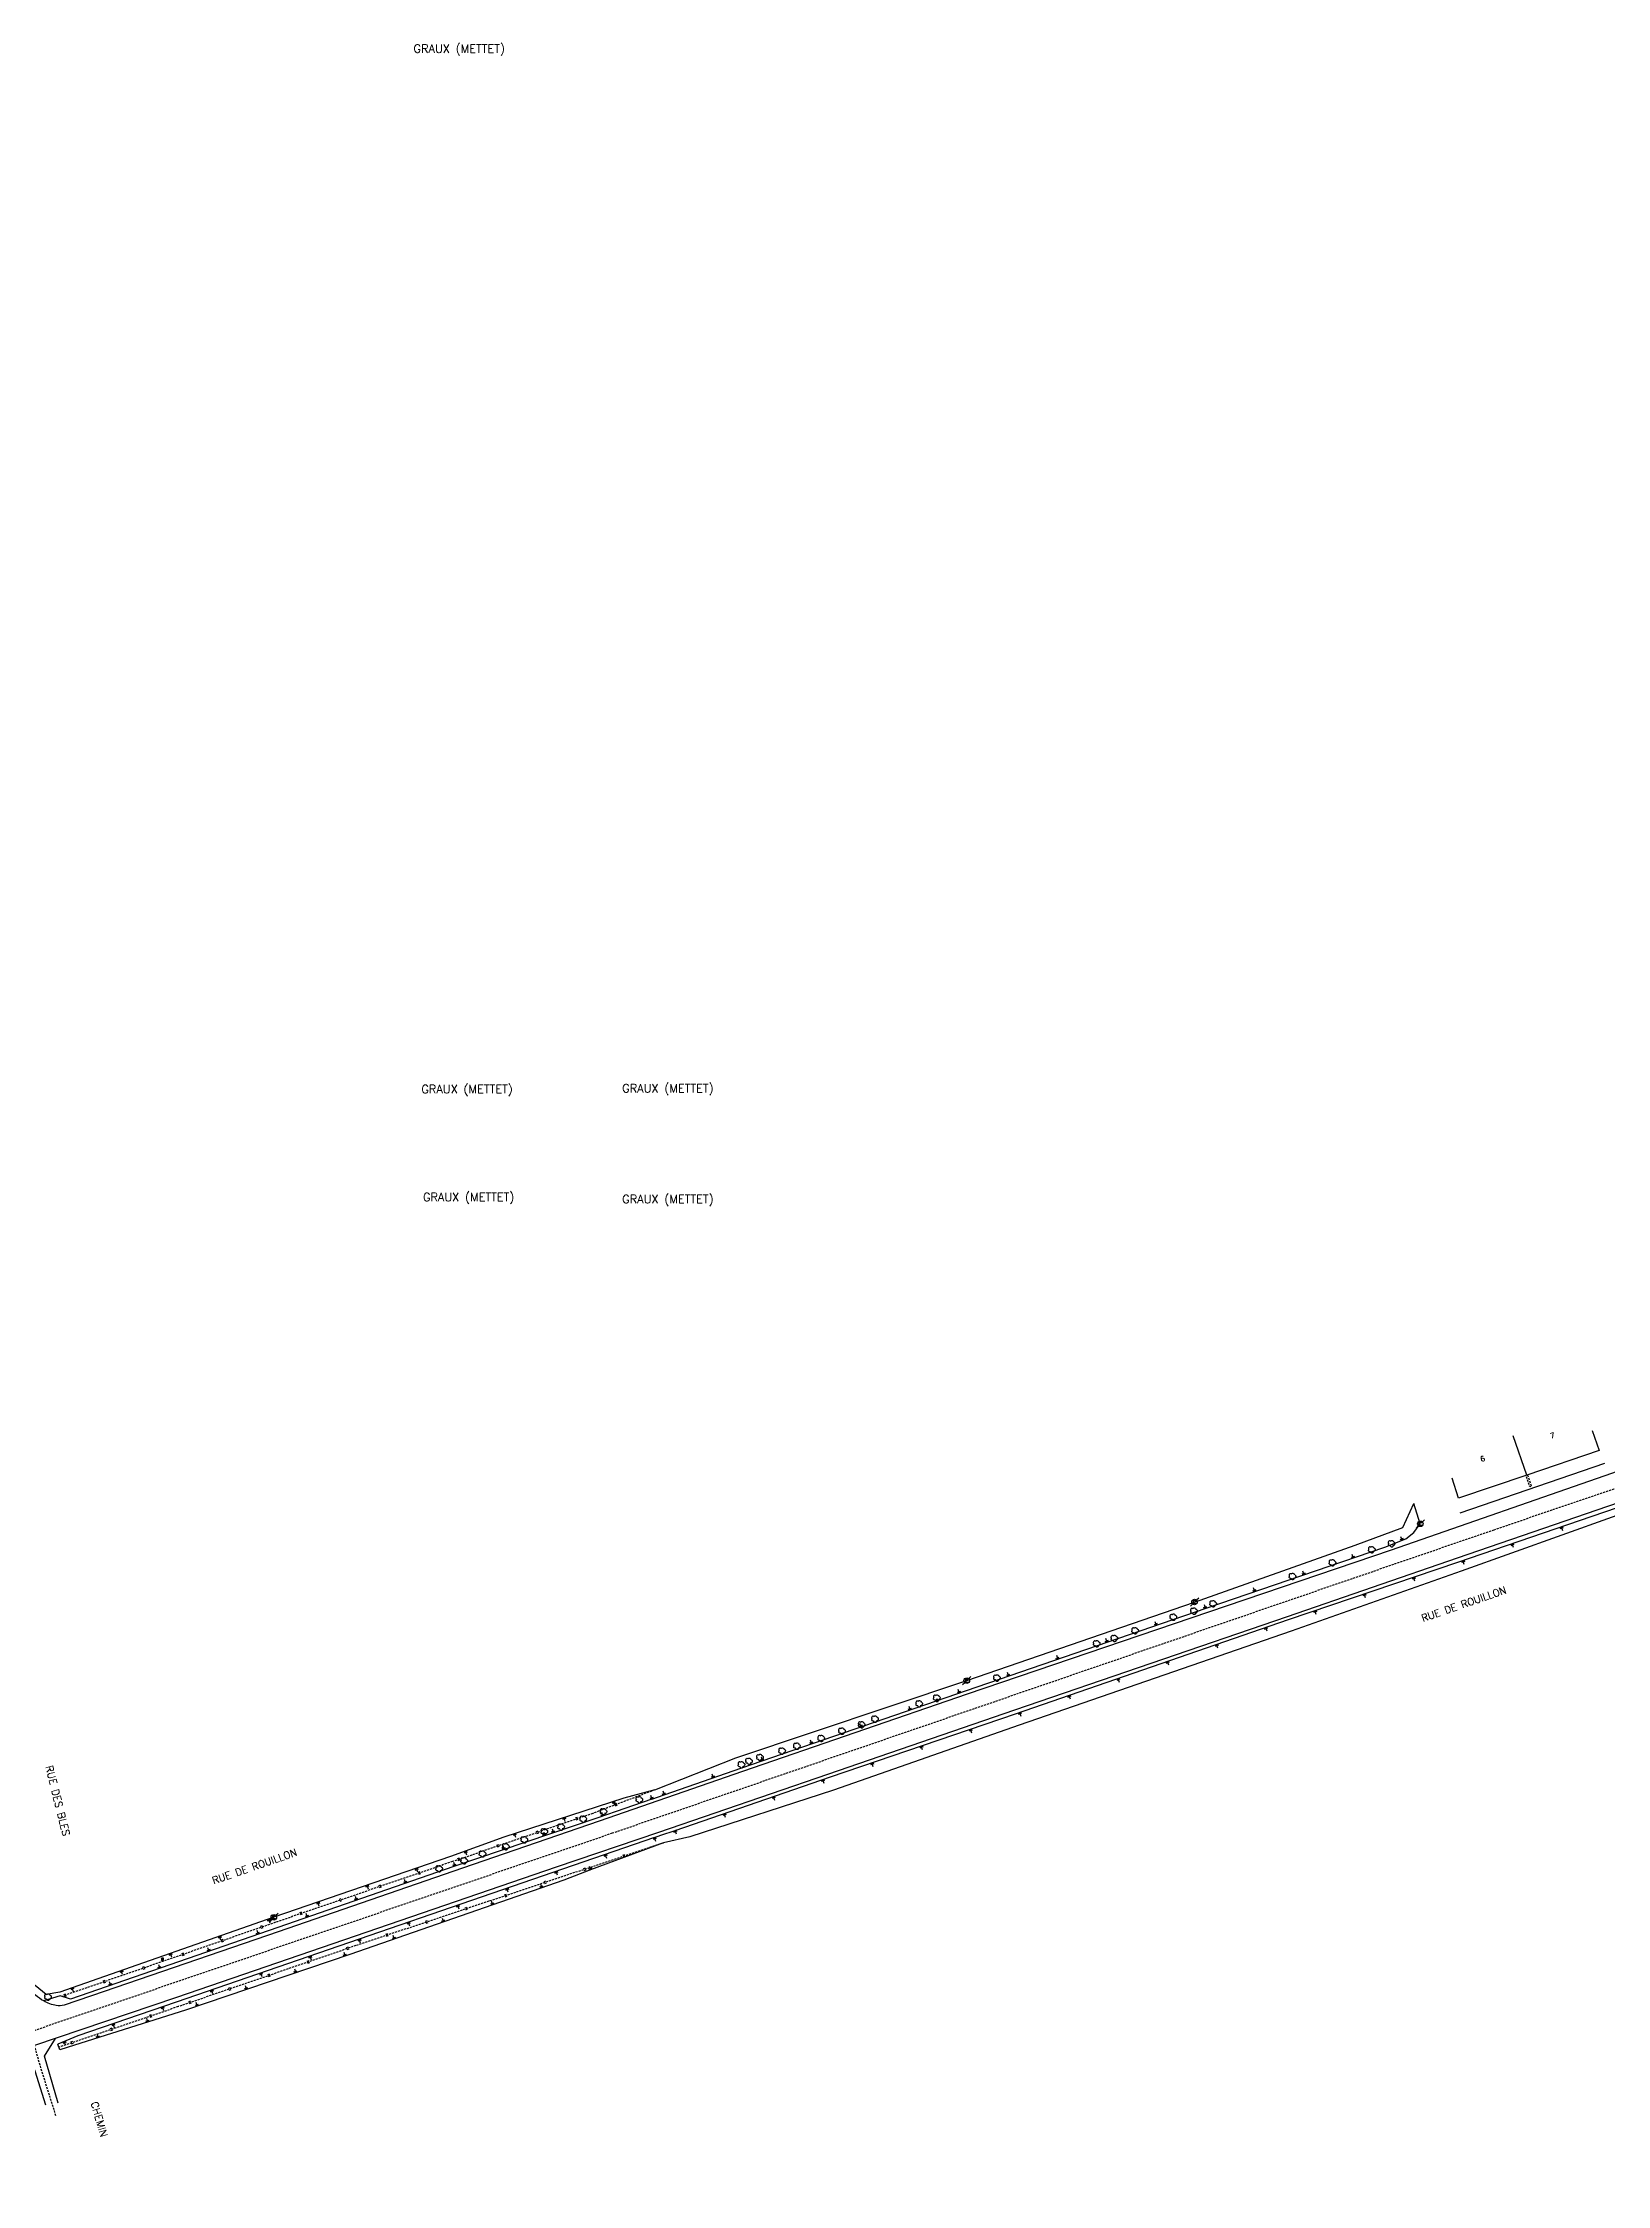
# Model space of a CAD drawing. Header units: millimetres. Extents: x 175000 to 176000, y 112000 to 112732.
# Drawn here: x 175374 to 175750, y 112000 to 112514 of the extents above; entities that cross this region are included whole.
import ezdxf
from ezdxf.enums import TextEntityAlignment as Align

# ---------------------------------------------------------------- set-up
doc = ezdxf.new("R2010")
doc.units = ezdxf.units.MM
doc.linetypes.add('DASHED', pattern=[0.75, 0.5, -0.25])
doc.layers.get('0').update_dxf_attribs({"linetype": 'CONTINUOUS'})
for name, color, linetype in [('W0001', 6, 'DASHED'), ('W0008', 7, 'CONTINUOUS'), ('W0100', 7, 'CONTINUOUS'), ('W0112', 1, 'DASHED'), ('W0211', 2, 'CONTINUOUS'), ('W0220', 5, 'DASHED'), ('W0300', 7, 'CONTINUOUS'), ('W0330', 7, 'CONTINUOUS'), ('W0471', 7, 'CONTINUOUS'), ('W0980', 7, 'CONTINUOUS'), ('W0989', 7, 'CONTINUOUS'), ('W0991', 7, 'CONTINUOUS'), ('W1102', 7, 'CONTINUOUS')]:
    doc.layers.add(name, color=color, linetype=linetype)
doc.styles.get("Standard").update_dxf_attribs({"font": 'romans.shx', "width": 0.85})

# ---------------------------------------------------------------- blocks, each defined once
blk = doc.blocks.new('T300')
for p, q in [((-0.8, 0.51), (-0.86, 0.34)), ((-0.86, 0.34), (-0.86, 0.17)), ((-0.86, 0.17), (-0.74, 0.06)), ((-0.69, 0.63), (-0.8, 0.51)), ((-0.8, -0.06), (-0.74, 0.06)), ((-0.74, 0.06), (-0.69, 0.11)), ((-0.57, 0.69), (-0.69, 0.63)), ((-0.46, 0.69), (-0.57, 0.69)), ((-0.29, 0.63), (-0.46, 0.69)), ((-0.29, 0.63), (-0.17, 0.74)), ((-0.23, 0.57), (-0.29, 0.63)), ((-0.17, 0.74), (-0.06, 0.8)), ((-0.06, 0.8), (0.06, 0.8)), ((0.06, 0.8), (0.23, 0.74)), ((0.23, 0.74), (0.34, 0.63)), ((0.34, 0.63), (0.4, 0.51)), ((0.46, 0.46), (0.34, 0.46)), ((0.4, 0.51), (0.4, 0.46)), ((0.57, 0.4), (0.46, 0.46)), ((0.57, 0.4), (0.69, 0.29)), ((0.69, 0.29), (0.74, 0.17)), ((0.74, 0.06), (0.69, -0.17)), ((0.74, 0.17), (0.74, 0.06)), ((-0.8, -0.17), (-0.8, -0.06)), ((-0.8, -0.23), (-0.8, -0.17)), ((-0.74, -0.34), (-0.8, -0.23)), ((-0.69, -0.4), (-0.74, -0.34)), ((-0.51, -0.46), (-0.69, -0.4)), ((-0.4, -0.46), (-0.51, -0.46)), ((-0.4, -0.46), (-0.34, -0.46)), ((-0.34, -0.46), (-0.34, -0.4)), ((-0.34, -0.51), (-0.34, -0.46)), ((-0.29, -0.63), (-0.34, -0.51)), ((-0.17, -0.74), (-0.29, -0.63)), ((-0.06, -0.8), (-0.17, -0.74)), ((0.06, -0.8), (-0.06, -0.8)), ((0.17, -0.74), (0.06, -0.8)), ((0.23, -0.69), (0.17, -0.74)), ((0.29, -0.46), (0.23, -0.46)), ((0.29, -0.63), (0.23, -0.69)), ((0.46, -0.4), (0.29, -0.46)), ((0.34, -0.51), (0.29, -0.63)), ((0.34, -0.51), (0.34, -0.46)), ((0.57, -0.34), (0.46, -0.4)), ((0.63, -0.29), (0.57, -0.34)), ((0.69, -0.17), (0.63, -0.29))]:
    blk.add_line(p, q)
blk = doc.blocks.new('T471')
for p, q in [((-0.333334, 0.333334), (-0.333334, -0.333334)), ((-0.333334, 0.333334), (0.333334, 0.333334)), ((-0.333334, 0), (0, 0)), ((0.500001, 0.500001), (1.000002, 1.000002)), ((-0.500001, -0.500001), (-1.000002, -1.000002)), ((-0.333334, -0.333334), (0.333334, -0.333334))]:
    blk.add_line(p, q)
blk.add_ellipse((0, 0), major_axis=(0.471405, 0.471405), ratio=1, start_param=5.4977871438, end_param=11.780972451)
blk = doc.blocks.new('t330o')
at = {"color": 0, "linetype": 'Continuous'}
for p, q in [((0.25, -0.25), (-0.25, 0.25)), ((-0.25, -0.25), (0.25, 0.25)), ((-0.25, 0.25), (-0.25, -0.25)), ((0.25, 0.25), (-0.25, 0.25)), ((0.25, -0.25), (0.25, 0.25)), ((-0.25, -0.25), (0.25, -0.25)), ((-0.25, -0.25), (-0.25, -0.25))]:
    blk.add_line(p, q, dxfattribs=at)
blk = doc.blocks.new('t211o')
at = {"color": 0, "linetype": 'Continuous'}
for p, q in [((-0.29, 0.5), (-0.29, 0)), ((0, 1), (0, 0)), ((0.29, 0.5), (0.29, 0))]:
    blk.add_line(p, q, dxfattribs=at)
blk = doc.blocks.new('t220o')
at = {"color": 0, "linetype": 'Continuous'}
for p, q in [((-0.25, 0.25), (0.25, 0.25)), ((-0.25, -0.25), (0.25, -0.25))]:
    blk.add_line(p, q, dxfattribs=at)

msp = doc.modelspace()

# ---------------------------------------------------------------- linework, layer by layer
at = {"layer": 'W0001'}
msp.add_lwpolyline([(176000, 112252.58), (175865.7, 112206.24), (175722.63, 112157.33), (175510.93, 112084.5), (175332.84, 112023.71), (175264.07, 112000)], dxfattribs=at)
at = {"layer": 'W0001', "flags": 128}
msp.add_lwpolyline([(175359.43, 112081.55), (175369.31, 112043.16), (175373.49, 112028.72), (175377.3, 112016.54)], dxfattribs=at)
at = {"layer": 'W0008'}
msp.add_lwpolyline([(176000, 112256.46), (175905.2, 112223.82), (175861.58, 112208.74), (175769.62, 112177.69), (175750.93, 112170.94), (175698.01, 112152.53), (175654.15, 112137.64), (175596.16, 112117.89), (175542.21, 112099.34), (175507.76, 112087.44), (175474.94, 112076.13), (175430.72, 112060.83), (175388.9, 112046.51), (175379.3, 112043.23, -0.133286), (175377.42, 112043.11, -0.077228), (175374.41, 112044.23, -0.051783), (175372.4, 112045.64, -0.090341), (175371.52, 112046.75, -0.025373), (175370.51, 112048.87, -0.032544), (175369.92, 112050.61), (175361.35, 112082.49)], format="xyb", dxfattribs=at)
msp.add_lwpolyline([(176000, 112248.72), (175932.86, 112225.65), (175876.23, 112206.1), (175819.42, 112186.68), (175762.98, 112167.43), (175713.84, 112150.55), (175673.05, 112136.45), (175607.56, 112114.11), (175562.59, 112098.59), (175522.06, 112084.66), (175497.49, 112076.38), (175406.26, 112045.09), (175366.24, 112031.5), (175317.29, 112014.58)], dxfattribs=at)
at = {"layer": 'W0008', "flags": 128}
for points in [[(175714.57, 112161.48), (175749.31, 112173.4)], [(175377.83, 112019.7), (175374.62, 112030.98), (175377.26, 112035.2)], [(175317.29, 112014.58), (175318.97, 112012.55), (175347.89, 112022.35), (175362.39, 112027.1), (175371.23, 112029.77), (175372.26, 112027.47), (175374.79, 112019.32)]]:
    msp.add_lwpolyline(points, dxfattribs=at)
at = {"layer": 'W0100', "flags": 128}
msp.add_lwpolyline([(175746.29, 112181.2), (175747.92, 112176.47), (175730.55, 112170.49), (175714.2, 112165.02), (175712.61, 112169.76)], dxfattribs=at)
at = {"layer": 'W0112', "flags": 128}
msp.add_lwpolyline([(175730.72, 112170.55), (175731.65, 112167.87), (175731.27, 112167.74), (175730.35, 112170.42)], dxfattribs=at)
at = {"layer": 'W0211'}
for points in [[(175526.02, 112085.2), (175563.33, 112098.03), (175607.78, 112113.18), (175673.3, 112135.84), (175714.04, 112149.59), (175760.98, 112165.72)], [(175521.12, 112094.92), (175513.7, 112092.93), (175484.92, 112083.59), (175472.06, 112078.9), (175429.67, 112064.34), (175381.22, 112047.41), (175378.26, 112046.37), (175375, 112045.77), (175372.31, 112047.97), (175369.92, 112050.61)], [(175520.46, 112092.71), (175507.5, 112088.2), (175472.87, 112076.55), (175430.6, 112061.9), (175380.84, 112044.63), (175378.36, 112045.43)], [(175521.08, 112083.5), (175406.21, 112043.94), (175382.62, 112035.87), (175377.75, 112033.84)], [(175521.08, 112083.5), (175522.6, 112084.02), (175526.02, 112085.2)], [(175523.21, 112082.21), (175505.74, 112075.69), (175499.27, 112073.27), (175447.89, 112055.38), (175408.45, 112042.02), (175381.78, 112033.59), (175378.3, 112032.49), (175377.75, 112033.84)]]:
    msp.add_lwpolyline(points, dxfattribs=at)
at = {"layer": 'W0211', "flags": 128}
for points in [[(175521.14, 112094.93), (175540.64, 112102.63), (175596.07, 112121.17), (175650.77, 112140.05), (175689.32, 112153.7), (175700.78, 112157.95), (175703.44, 112163.69)], [(175763.13, 112164.74), (175714.77, 112147.48), (175673.99, 112133.03), (175608.63, 112110.46), (175564.1, 112094.84), (175529.57, 112083.63), (175523.21, 112082.21)], [(175523.38, 112093.72), (175542.03, 112100.2), (175542.03, 112100.2), (175596.04, 112118.77), (175653.56, 112138.58), (175696.5, 112153.19), (175701.5, 112155.2), (175703.44, 112156.78), (175704.99, 112158.82), (175703.45, 112163.73)], [(175520.46, 112092.71), (175523.38, 112093.72)], [(175378.36, 112045.43), (175374.41, 112044.23)]]:
    msp.add_lwpolyline(points, dxfattribs=at)
at = {"layer": 'W0220'}
for points in [[(175521.12, 112094.92), (175506.25, 112089.28), (175472.57, 112077.7), (175430.06, 112063.12), (175378.81, 112045.34)], [(175523.23, 112082.17), (175449.38, 112057.53), (175406.69, 112042.87), (175378.05, 112033.1)]]:
    msp.add_lwpolyline(points, dxfattribs=at)
at = {"layer": 'W1102', "flags": 128}
msp.add_lwpolyline([(175730.55, 112170.49), (175727.3, 112179.95)], dxfattribs=at)

# ---------------------------------------------------------------- block references
at = {"layer": 'W0211'}
for p, rotation in [((175700.63, 112154.85), 21.84842776790895), ((175738.87, 112158.12), 198.9585760555968), ((175688.88, 112150.6), 18.79463500293356), ((175715.23, 112150), 198.9585760553791), ((175727.05, 112154.06), 198.958576055796), ((175677.04, 112146.57), 18.7946350025891), ((175703.39, 112146), 198.6476522368082), ((175665.21, 112142.55), 18.79463500273275), ((175691.54, 112142), 198.6476522363918), ((175641.56, 112134.45), 19.00995885135685), ((175653.38, 112138.52), 19.0099588513051), ((175679.7, 112138), 198.647652236696), ((175629.74, 112130.38), 19.00995885160642), ((175656.06, 112129.88), 199.0851248138023), ((175667.87, 112133.97), 199.0851248137822), ((175617.92, 112126.3), 19.00995885173836), ((175644.24, 112125.79), 199.0851248140127), ((175594.28, 112118.16), 18.96784350831809), ((175606.1, 112122.23), 19.00995885129674), ((175632.43, 112121.7), 199.0851248141289), ((175582.46, 112114.1), 18.96784350819213), ((175620.62, 112117.62), 199.0851248142459), ((175570.64, 112110.04), 18.96784350796804), ((175596.97, 112109.49), 198.8170898439411), ((175608.8, 112113.53), 199.0851248138086), ((175558.82, 112105.97), 18.96784350836841), ((175585.14, 112105.46), 198.8170898439456), ((175535.19, 112097.82), 19.16527903446375), ((175547, 112101.91), 18.96784350815473), ((175573.31, 112101.43), 198.8170898439496), ((175520.46, 112092.71), 19.16527903478557), ((175523.38, 112093.72), 19.16527903444869), ((175549.66, 112093.33), 198.9764712892364), ((175561.48, 112097.39), 198.9764712888198), ((175499.35, 112088.28), 197.9812414352668), ((175508.65, 112088.6), 19.16527903454048), ((175511.24, 112092.13), 197.9812414360231), ((175537.84, 112089.26), 198.9764712890588), ((175487.46, 112084.42), 197.9812414355605), ((175496.81, 112084.61), 18.58816759325725), ((175521.08, 112083.5), 199.0045640427329), ((175526.02, 112085.2), 198.9764712888403), ((175475.68, 112080.22), 200.0599499464087), ((175484.96, 112080.62), 18.58816759382498), ((175509.27, 112079.43), 199.004564043128), ((175461.3, 112072.55), 19.11494089057898), ((175463.89, 112076.09), 198.9520050051553), ((175473.11, 112076.64), 18.5881675944709), ((175497.45, 112075.36), 199.0045640426513), ((175505.74, 112075.69), 20.48862598406033), ((175440.24, 112067.97), 198.9520050057453), ((175449.49, 112068.45), 19.11494089056552), ((175452.06, 112072.03), 198.9520050049429), ((175482.19, 112067.32), 19.1944209681454), ((175485.63, 112071.29), 199.0045640429284), ((175493.99, 112071.43), 19.19442096844784), ((175428.42, 112063.9), 199.2610997282361), ((175437.68, 112064.36), 19.11494089055284), ((175461.99, 112063.15), 199.0045640426573), ((175470.38, 112063.21), 19.194420968139), ((175473.81, 112067.22), 199.0045640421709), ((175416.62, 112059.78), 199.2610997286535), ((175425.87, 112060.26), 19.14824709487504), ((175450.17, 112059.08), 199.0045640432394), ((175458.58, 112059.1), 19.19442096905178), ((175402.25, 112052.06), 19.14824709504788), ((175404.82, 112055.66), 199.2610997280283), ((175414.06, 112056.16), 19.14824709485884), ((175438.35, 112055.01), 199.0045640430922), ((175446.77, 112055), 18.71276396430959), ((175381.22, 112047.41), 199.2610997280358), ((175390.45, 112047.96), 19.14824709503119), ((175393.02, 112051.53), 199.2610997286916), ((175414.72, 112046.87), 199.004564042699), ((175423.09, 112046.98), 18.71276396415153), ((175426.54, 112050.94), 199.004564042233), ((175434.93, 112050.99), 18.71276396414344), ((175402.9, 112042.8), 198.8788610656558), ((175411.25, 112042.97), 18.71276396416025), ((175391.07, 112038.76), 198.8788610651817), ((175399.35, 112039.15), 17.53796785362022), ((175379.32, 112034.5), 202.5738293403726), ((175387.43, 112035.38), 17.53796785356592)]:
    msp.add_blockref('t211o', p, dxfattribs=dict(at, rotation=rotation))
at = {"layer": 'W0220'}
for p, rotation in [((175502.38, 112087.95), 198.9630758392024), ((175511.77, 112091.37), 200.7812769437207), ((175492.92, 112084.7), 198.9630758392024), ((175474.01, 112078.2), 198.9630758392024), ((175483.46, 112081.45), 198.9630758392024), ((175513.75, 112079.01), 198.4544480915742), ((175464.55, 112074.95), 198.9416033418707), ((175494.78, 112072.68), 198.4544480915742), ((175504.26, 112075.84), 198.4544480915742), ((175445.63, 112068.46), 198.9416033418707), ((175455.09, 112071.71), 198.9416033418707), ((175485.29, 112069.51), 198.4544480915742), ((175436.17, 112065.21), 198.9416033418707), ((175466.32, 112063.18), 198.4544480915742), ((175475.81, 112066.35), 198.4544480915742), ((175417.27, 112058.68), 199.1267077983898), ((175426.72, 112061.96), 199.1267077983898), ((175456.83, 112060.01), 198.4544480915742), ((175398.37, 112052.13), 199.1267077983898), ((175407.82, 112055.4), 199.1267077983898), ((175437.9, 112053.58), 198.9538814059333), ((175447.35, 112056.83), 198.9538814059333), ((175388.93, 112048.85), 199.1267077983898), ((175418.98, 112047.09), 198.9538814059333), ((175428.44, 112050.34), 198.9538814059333), ((175379.48, 112045.57), 199.1267077983898), ((175409.52, 112043.84), 198.9538814059333), ((175390.6, 112037.38), 198.8318689182123), ((175400.06, 112040.61), 198.8318689182123), ((175381.13, 112034.15), 198.8318689182123)]:
    msp.add_blockref('t220o', p, dxfattribs=dict(at, rotation=rotation))
at = {"layer": 'W0300'}
for p in [(175683.93, 112149.44), (175693.38, 112152.58), (175698.14, 112154.05), (175674.33, 112146.16), (175655.27, 112139.59), (175645.72, 112136.37), (175650.69, 112137.82), (175627.32, 112130.01), (175631.56, 112131.29), (175636.54, 112133.13), (175603.36, 112121.79), (175584.69, 112115.57), (175588.92, 112116.97), (175566.14, 112109), (175570.86, 112110.55), (175574.08, 112111.92), (175551.76, 112104.24), (175555.32, 112105.4), (175561.16, 112107.26), (175542, 112100.96), (175543.83, 112101.78), (175546.46, 112102.67), (175517.49, 112092.51), (175504, 112087.9), (175508.88, 112089.68), (175489.85, 112082.91), (175494.67, 112084.86), (175498.7, 112086), (175475.39, 112077.86), (175479.81, 112079.53), (175485.41, 112081.25), (175469.39, 112075.97), (175375.47, 112045.16)]:
    msp.add_blockref('T300', p, dxfattribs=at)
at = {"layer": 'W0330'}
for p in [(175588.99, 112116.39), (175494.51, 112084.26), (175402.92, 112054.23)]:
    msp.add_blockref('t330o', p, dxfattribs=at)
at = {"layer": 'W0471'}
for p in [(175704.99, 112158.82), (175650.77, 112140.05), (175596.07, 112121.17), (175429.67, 112064.34)]:
    msp.add_blockref('T471', p, dxfattribs=at)

# ---------------------------------------------------------------- texts
at = {"layer": 'W0980'}
for p in [(175474.19, 112512.97), (175476.07, 112263.07), (175524.3, 112263.28), (175476.44, 112237.16), (175524.3, 112236.67)]:
    msp.add_text('GRAUX (METTET)', height=2, dxfattribs=at).set_placement(p, align=Align.MIDDLE)
at = {"layer": 'W0989'}
for s, rotation, p in [('RUE DE ROUILLON', 19.08, (175715.43, 112139.56)), ('RUE DES BLES', 284.04, (175377.77, 112092.34)), ('RUE DE ROUILLON', 19.08, (175425.04, 112076.57)), ('CHEMIN', 286.245, (175387.74, 112015.82))]:
    msp.add_text(s, height=1.75, rotation=rotation, dxfattribs=at).set_placement(p, align=Align.MIDDLE)
at = {"layer": 'W0991'}
for s, p in [('7', (175736.71, 112180.03)), ('6', (175719.95, 112174.44))]:
    msp.add_text(s, height=1.25, rotation=17.64, dxfattribs=at).set_placement(p, align=Align.MIDDLE)

doc.saveas('drawing.dxf')
